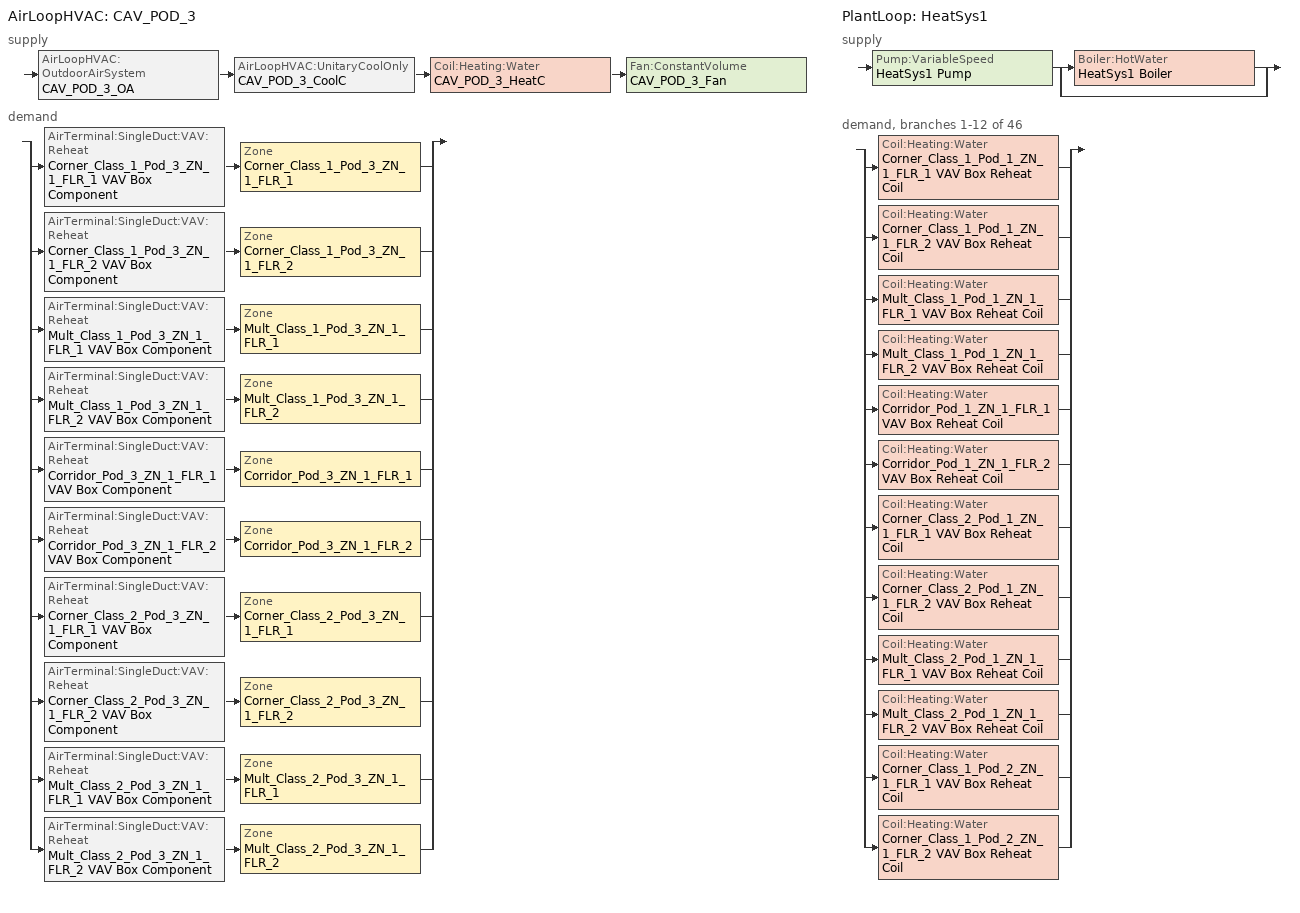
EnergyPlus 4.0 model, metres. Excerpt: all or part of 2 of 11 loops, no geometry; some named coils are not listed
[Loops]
AirLoopHVAC 'CAV_POD_3'
 supply: AirLoopHVAC:OutdoorAirSystem 'CAV_POD_3_OA' > AirLoopHVAC:UnitaryCoolOnly 'CAV_POD_3_CoolC' > Coil:Heating:Water 'CAV_POD_3_HeatC' > Fan:ConstantVolume 'CAV_POD_3_Fan'
 demand: split
  | AirTerminal:SingleDuct:VAV:Reheat 'Corner_Class_1_Pod_3_ZN_1_FLR_1 VAV Box Component' > Zone 'Corner_Class_1_Pod_3_ZN_1_FLR_1'
  | AirTerminal:SingleDuct:VAV:Reheat 'Corner_Class_1_Pod_3_ZN_1_FLR_2 VAV Box Component' > Zone 'Corner_Class_1_Pod_3_ZN_1_FLR_2'
  | AirTerminal:SingleDuct:VAV:Reheat 'Mult_Class_1_Pod_3_ZN_1_FLR_1 VAV Box Component' > Zone 'Mult_Class_1_Pod_3_ZN_1_FLR_1'
  | AirTerminal:SingleDuct:VAV:Reheat 'Mult_Class_1_Pod_3_ZN_1_FLR_2 VAV Box Component' > Zone 'Mult_Class_1_Pod_3_ZN_1_FLR_2'
  | AirTerminal:SingleDuct:VAV:Reheat 'Corridor_Pod_3_ZN_1_FLR_1 VAV Box Component' > Zone 'Corridor_Pod_3_ZN_1_FLR_1'
  | AirTerminal:SingleDuct:VAV:Reheat 'Corridor_Pod_3_ZN_1_FLR_2 VAV Box Component' > Zone 'Corridor_Pod_3_ZN_1_FLR_2'
  | AirTerminal:SingleDuct:VAV:Reheat 'Corner_Class_2_Pod_3_ZN_1_FLR_1 VAV Box Component' > Zone 'Corner_Class_2_Pod_3_ZN_1_FLR_1'
  | AirTerminal:SingleDuct:VAV:Reheat 'Corner_Class_2_Pod_3_ZN_1_FLR_2 VAV Box Component' > Zone 'Corner_Class_2_Pod_3_ZN_1_FLR_2'
  | AirTerminal:SingleDuct:VAV:Reheat 'Mult_Class_2_Pod_3_ZN_1_FLR_1 VAV Box Component' > Zone 'Mult_Class_2_Pod_3_ZN_1_FLR_1'
  | AirTerminal:SingleDuct:VAV:Reheat 'Mult_Class_2_Pod_3_ZN_1_FLR_2 VAV Box Component' > Zone 'Mult_Class_2_Pod_3_ZN_1_FLR_2'
PlantLoop 'HeatSys1'
 supply: Pump:VariableSpeed 'HeatSys1 Pump' > split
  | Boiler:HotWater 'HeatSys1 Boiler'
  | bypass
 demand, branches 1-12 of 46: split
  | Coil:Heating:Water 'Corner_Class_1_Pod_1_ZN_1_FLR_1 VAV Box Reheat Coil'
  | Coil:Heating:Water 'Corner_Class_1_Pod_1_ZN_1_FLR_2 VAV Box Reheat Coil'
  | Coil:Heating:Water 'Mult_Class_1_Pod_1_ZN_1_FLR_1 VAV Box Reheat Coil'
  | Coil:Heating:Water 'Mult_Class_1_Pod_1_ZN_1_FLR_2 VAV Box Reheat Coil'
  | Coil:Heating:Water 'Corridor_Pod_1_ZN_1_FLR_1 VAV Box Reheat Coil'
  | Coil:Heating:Water 'Corridor_Pod_1_ZN_1_FLR_2 VAV Box Reheat Coil'
  | Coil:Heating:Water 'Corner_Class_2_Pod_1_ZN_1_FLR_1 VAV Box Reheat Coil'
  | Coil:Heating:Water 'Corner_Class_2_Pod_1_ZN_1_FLR_2 VAV Box Reheat Coil'
  | Coil:Heating:Water 'Mult_Class_2_Pod_1_ZN_1_FLR_1 VAV Box Reheat Coil'
  | Coil:Heating:Water 'Mult_Class_2_Pod_1_ZN_1_FLR_2 VAV Box Reheat Coil'
  | Coil:Heating:Water 'Corner_Class_1_Pod_2_ZN_1_FLR_1 VAV Box Reheat Coil'
  | Coil:Heating:Water 'Corner_Class_1_Pod_2_ZN_1_FLR_2 VAV Box Reheat Coil'
[Fan:ConstantVolume]
CAV_POD_3_Fan: Availablility Schedule=HVACOperationSchd; Fan Efficiency=0.6006; Pressure Rise=1017.592; Maximum Flow Rate=AUTOSIZE; Motor Efficiency=0.924; Motor In Airstream Fraction=1
[Coil:Cooling:DX:SingleSpeed]
CAV_POD_3_CoolC DXCoil: Availablility Schedule=ALWAYS_ON; Rated Total Cooling Capacity {W}=AUTOSIZE; Rated Sensible Heat Ratio=AUTOSIZE; Rated COP=3.27035; Rated Air Flow Rate {m3/s}=AUTOSIZE; Total Cooling Capacity Function of Temperature Curve=CoolCStandard10Ton_CapFT; Total Cooling Capacity Function of Flow Fraction Curve Name)=CoolCStandard10Ton_CapFF; Energy Input Ratio Function of Temperature Curve=CoolCStandard10Ton_EIRFT; Energy Input Ratio Function of Flow Fraction Curve=CoolCStandard10Ton_EIRFFF; Part Load Fraction Correlation Curve=CoolCStandard10Ton_PLR
[Coil:Heating:Water] Availablility Schedule=ALWAYS_ON; U-Factor Times Area Value {W/K}=AUTOSIZE; Maximum Water Flow Rate {m3/s}=AUTOSIZE; Coil Peformance input method=UFactorTimesAreaAndDesignWaterFlowRate; Nominal Capacity=AUTOSIZE; Design Inlet Water Temperature=82.2; Design Inlet Air Temperature=16.6; Design Outlet Water Temperature=71.1; Design Outlet Air Temperature=32.2
Corner_Class_1_Pod_1_ZN_1_FLR_1 VAV Box Reheat Coil; Corner_Class_1_Pod_1_ZN_1_FLR_2 VAV Box Reheat Coil; Corner_Class_1_Pod_2_ZN_1_FLR_1 VAV Box Reheat Coil; Corner_Class_1_Pod_2_ZN_1_FLR_2 VAV Box Reheat Coil; Corner_Class_2_Pod_1_ZN_1_FLR_1 VAV Box Reheat Coil; Corner_Class_2_Pod_1_ZN_1_FLR_2 VAV Box Reheat Coil; Corridor_Pod_1_ZN_1_FLR_1 VAV Box Reheat Coil; Corridor_Pod_1_ZN_1_FLR_2 VAV Box Reheat Coil; Mult_Class_1_Pod_1_ZN_1_FLR_1 VAV Box Reheat Coil; Mult_Class_1_Pod_1_ZN_1_FLR_2 VAV Box Reheat Coil; Mult_Class_2_Pod_1_ZN_1_FLR_1 VAV Box Reheat Coil; Mult_Class_2_Pod_1_ZN_1_FLR_2 VAV Box Reheat Coil; CAV_POD_3_HeatC
[AirTerminal:SingleDuct:VAV:Reheat] Availability Schedule=ALWAYS_ON; Maximum Air Flow Rate {m3/s}=AUTOSIZE; Zone Minimum Air Flow Input Method=Constant; Constant Minimum Air Flow Fraction=0.3; Maximum Hot Water or Steam Flow Rate {m3/s}=AUTOSIZE; Minimum Hot Water or Steam Flow Rate {m3/s}=0; Convergence Tolerance=0.001
Name | Reheat Coil
Corner_Class_1_Pod_3_ZN_1_FLR_1 VAV Box Component | Corner_Class_1_Pod_3_ZN_1_FLR_1 VAV Box Reheat Coil
Corner_Class_1_Pod_3_ZN_1_FLR_2 VAV Box Component | Corner_Class_1_Pod_3_ZN_1_FLR_2 VAV Box Reheat Coil
Corner_Class_2_Pod_3_ZN_1_FLR_1 VAV Box Component | Corner_Class_2_Pod_3_ZN_1_FLR_1 VAV Box Reheat Coil
Corner_Class_2_Pod_3_ZN_1_FLR_2 VAV Box Component | Corner_Class_2_Pod_3_ZN_1_FLR_2 VAV Box Reheat Coil
Corridor_Pod_3_ZN_1_FLR_1 VAV Box Component | Corridor_Pod_3_ZN_1_FLR_1 VAV Box Reheat Coil
Corridor_Pod_3_ZN_1_FLR_2 VAV Box Component | Corridor_Pod_3_ZN_1_FLR_2 VAV Box Reheat Coil
Mult_Class_1_Pod_3_ZN_1_FLR_1 VAV Box Component | Mult_Class_1_Pod_3_ZN_1_FLR_1 VAV Box Reheat Coil
Mult_Class_1_Pod_3_ZN_1_FLR_2 VAV Box Component | Mult_Class_1_Pod_3_ZN_1_FLR_2 VAV Box Reheat Coil
Mult_Class_2_Pod_3_ZN_1_FLR_1 VAV Box Component | Mult_Class_2_Pod_3_ZN_1_FLR_1 VAV Box Reheat Coil
Mult_Class_2_Pod_3_ZN_1_FLR_2 VAV Box Component | Mult_Class_2_Pod_3_ZN_1_FLR_2 VAV Box Reheat Coil
[Zone equipment]
Corner_Class_1_Pod_3_ZN_1_FLR_1: Corner_Class_1_Pod_3_ZN_1_FLR_1 VAV Box Component
Corner_Class_1_Pod_3_ZN_1_FLR_2: Corner_Class_1_Pod_3_ZN_1_FLR_2 VAV Box Component
Corner_Class_2_Pod_3_ZN_1_FLR_1: Corner_Class_2_Pod_3_ZN_1_FLR_1 VAV Box Component
Corner_Class_2_Pod_3_ZN_1_FLR_2: Corner_Class_2_Pod_3_ZN_1_FLR_2 VAV Box Component
Corridor_Pod_3_ZN_1_FLR_1: Corridor_Pod_3_ZN_1_FLR_1 VAV Box Component
Corridor_Pod_3_ZN_1_FLR_2: Corridor_Pod_3_ZN_1_FLR_2 VAV Box Component
Mult_Class_1_Pod_3_ZN_1_FLR_1: Mult_Class_1_Pod_3_ZN_1_FLR_1 VAV Box Component
Mult_Class_1_Pod_3_ZN_1_FLR_2: Mult_Class_1_Pod_3_ZN_1_FLR_2 VAV Box Component
Mult_Class_2_Pod_3_ZN_1_FLR_1: Mult_Class_2_Pod_3_ZN_1_FLR_1 VAV Box Component
Mult_Class_2_Pod_3_ZN_1_FLR_2: Mult_Class_2_Pod_3_ZN_1_FLR_2 VAV Box Component
[Sizing:Zone] Zone Cooling Design Supply Air Temperature {C}=12.8; Zone Heating Design Supply Air Temperature {C}=50; Zone Cooling Design Supply Air Humidity Ratio {kg-H20/kg-air}=0.0085; Zone Heating Design Supply Air Humidity Ratio {kg-H20/kg-air}=0.008; Cooling Design Air Flow Method {Flow/Zone | DesignDay | DesignDay}=DesignDay; Heating Design Air Flow Method {Flow/Zone | DesignDay}=DesignDay
Name | Outdoor Air Method | Outside Air Flow per Person {(m3/s)/person} | Outside Air Flow per Zone Floor Area {(m3/s)/m2}
Corner_Class_1_Pod_3_ZN_1_FLR_1; Corner_Class_1_Pod_3_ZN_1_FLR_2; Corner_Class_2_Pod_3_ZN_1_FLR_1; Corner_Class_2_Pod_3_ZN_1_FLR_2; Mult_Class_1_Pod_3_ZN_1_FLR_1; Mult_Class_1_Pod_3_ZN_1_FLR_2; Mult_Class_2_Pod_3_ZN_1_FLR_1; Mult_Class_2_Pod_3_ZN_1_FLR_2 | Flow/Person | 0.008
Corridor_Pod_3_ZN_1_FLR_1; Corridor_Pod_3_ZN_1_FLR_2 | Flow/Area |  | 0.0005
[ZoneControl:Thermostat] Control Type Schedule=Dual Zone Control Type Sched
Name | Zone | Control 1
Corner_Class_1_Pod_3_ZN_1_FLR_1 Thermostat | Corner_Class_1_Pod_3_ZN_1_FLR_1 | Corner_Class_1_Pod_3_ZN_1_FLR_1 DualSPSched
Corner_Class_1_Pod_3_ZN_1_FLR_2 Thermostat | Corner_Class_1_Pod_3_ZN_1_FLR_2 | Corner_Class_1_Pod_3_ZN_1_FLR_2 DualSPSched
Corner_Class_2_Pod_3_ZN_1_FLR_1 Thermostat | Corner_Class_2_Pod_3_ZN_1_FLR_1 | Corner_Class_2_Pod_3_ZN_1_FLR_1 DualSPSched
Corner_Class_2_Pod_3_ZN_1_FLR_2 Thermostat | Corner_Class_2_Pod_3_ZN_1_FLR_2 | Corner_Class_2_Pod_3_ZN_1_FLR_2 DualSPSched
Corridor_Pod_3_ZN_1_FLR_1 Thermostat | Corridor_Pod_3_ZN_1_FLR_1 | Corridor_Pod_3_ZN_1_FLR_1 DualSPSched
Corridor_Pod_3_ZN_1_FLR_2 Thermostat | Corridor_Pod_3_ZN_1_FLR_2 | Corridor_Pod_3_ZN_1_FLR_2 DualSPSched
Mult_Class_1_Pod_3_ZN_1_FLR_1 Thermostat | Mult_Class_1_Pod_3_ZN_1_FLR_1 | Mult_Class_1_Pod_3_ZN_1_FLR_1 DualSPSched
Mult_Class_1_Pod_3_ZN_1_FLR_2 Thermostat | Mult_Class_1_Pod_3_ZN_1_FLR_2 | Mult_Class_1_Pod_3_ZN_1_FLR_2 DualSPSched
Mult_Class_2_Pod_3_ZN_1_FLR_1 Thermostat | Mult_Class_2_Pod_3_ZN_1_FLR_1 | Mult_Class_2_Pod_3_ZN_1_FLR_1 DualSPSched
Mult_Class_2_Pod_3_ZN_1_FLR_2 Thermostat | Mult_Class_2_Pod_3_ZN_1_FLR_2 | Mult_Class_2_Pod_3_ZN_1_FLR_2 DualSPSched
[ThermostatSetpoint:DualSetpoint]
Name | Heating Setpoint Temperature Schedule | Cooling Setpoint Temperature Schedule
Corner_Class_1_Pod_3_ZN_1_FLR_1 DualSPSched; Corner_Class_1_Pod_3_ZN_1_FLR_2 DualSPSched; Corner_Class_2_Pod_3_ZN_1_FLR_1 DualSPSched; Corner_Class_2_Pod_3_ZN_1_FLR_2 DualSPSched; Mult_Class_1_Pod_3_ZN_1_FLR_1 DualSPSched; Mult_Class_1_Pod_3_ZN_1_FLR_2 DualSPSched; Mult_Class_2_Pod_3_ZN_1_FLR_1 DualSPSched; Mult_Class_2_Pod_3_ZN_1_FLR_2 DualSPSched | HTGSETP_SCH | CLGSETP_SCH
Corridor_Pod_3_ZN_1_FLR_1 DualSPSched; Corridor_Pod_3_ZN_1_FLR_2 DualSPSched | HTGSETP_SCH_BathCorrMechKitchen | CLGSETP_SCH_BathCorrMechKitchen
[SetpointManager:SingleZone:Reheat]
SupAirTemp CAV_POD_3: Control Variable=Temperature; Minimum Supply Air Temperature C=10; Maximum Supply Air Temperature C=50; Control Zone=Mult_Class_1_Pod_3_ZN_1_FLR_1; Setpoint Node or NodeList=CAV_POD_3 Supply Equipment Outlet Node
[Sizing:System]
CAV_POD_3: Type Of Load To Size On {Sensible}=Sensible; Design Outdoor Air Flow Rate {m3/s}=AUTOSIZE; Minimum System Air Flow Ratio=1; Preheat Design Temperature {C}=7; Preheat Design Humidity Ratio {kg-H2O/kg-air}=0.008; Precool Design Temperature {C}=12.8; Precool Design Humidity Ratio {kg-H2O/kg-air}=0.008; Central Cooling Design Supply Air Temperature {C}=12.8; Central Heating Design Supply Air Temperature {C}=16.7; Sizing Option {Coincident | NonCoincident}=NonCoincident; 100% Outdoor Air in Cooling {Yes | No}=No; 100% Outdoor Air in Heating {Yes | No}=No; Central Cooling Design Supply Air Humidity Ratio {kg-H2O/kg-air}=0.0085; Central Heating Design Supply Air Humidity Ratio {kg-H2O/kg-air}=0.008; Cooling Design Air Flow Method=DesignDay; Heating Design Air Flow Method=DesignDay
[Controller:OutdoorAir]
CAV_POD_3_OA_Controller: Minimum Outdoor Air Flow Rate {m3/s}=AUTOSIZE; Maximum Outdoor Air Flow Rate {m3/s}=AUTOSIZE; Economizer Control Type=DifferentialDryBulb; Economizer Control Action Type=ModulateFlow; Economizer Maximum Limit Dry-Bulb Temperature {C}=28; Economizer Maximum Limit Enthalpy {J/kg}=64000; Economizer Minimum Limit Dry-Bulb Temperature {C}=-100; Lockout Type=NoLockout; Minimum Limit Type=FixedMinimum; Minimum Outdoor Air Schedule=MinOA_Sched
[Controller:WaterCoil]
CAV_POD_3_HeatC_Controller: Control Variable {Temperature | HumidityRatio | TemperatureAndHumidityRatio | Flow}=Temperature; Action {Normal | Reverse}=Normal; Actuator Variable {FLOW}=Flow; Controller Convergence Tolerance {delta C} [Delta temp from setpoint]=0.0001; Maximum Actuated Flow {m3/s}=AUTOSIZE; Minimum Actuated Flow {m3/s}=0
[AirLoopHVAC]
CAV_POD_3: Design Supply Air Flow Rate {m3/s}=AUTOSIZE
[AirLoopHVAC:UnitaryCoolOnly]
CAV_POD_3_CoolC: Availablility Schedule=ALWAYS_ON; Cooling Coil=CAV_POD_3_CoolC DXCoil
[SetpointManager:MixedAir]
Name | Control Variable {Temperature} | Setpoint Node or NodeList | Control Variable
CAV_POD_3_CoolC SAT Manager | Temperature | CAV_POD_3_CoolC-CAV_POD_3_HeatCNode
CAV_POD_3_HeatC SAT Manager | Temperature | CAV_POD_3_HeatC-CAV_POD_3_FanNode
CAV_POD_3_OAMixed Air Temp Manager |  | CAV_POD_3_OA-CAV_POD_3_CoolCNode | Temperature
[Boiler:HotWater]
HeatSys1 Boiler: Fuel Type=NATURALGAS; Nominal Capacity {W}=AUTOSIZE; Nominal Thermal Efficiency=0.78; Design Water Outlet Temperature {C}=82.2; Design Water Flow Rate {m3/s}=AUTOSIZE; Minimum Part Load Ratio=0; Maximum Part Load Ratio=1.2; Optimum Part Load Ratio=1; Water Outlet Upper Temperature Limit {C}=95; Boiler Flow Mode=VariableFlow; Parasitic Electric Load=0; Sizing Factor=1
[Pump:VariableSpeed]
HeatSys1 Pump: Rated Flow Rate {m3/s}=AUTOSIZE; Rated Pump Head {Pa} [179352 Pa = 60 ft]=179352; Rated Power Consumption {W}=AUTOSIZE; Motor Efficiency=0.9; Fraction of Motor Inefficiencies to Fluid Stream=0; Coefficient 1 of the Part Load Performance Curve=0; Coefficient 2 of the Part Load Performance Curve=1; Coefficient 3 of the Part Load Performance Curve=0; Coefficient 4 of the Part Load Performance Curve=0; Minimum Flow Rate {m3/s}=0; Pump Control Type {Continuous | Intermittent}=Intermittent
[PlantEquipmentList]
HeatSys1 Equipment List: HeatSys1 Boiler
[Sizing:Plant]
HeatSys1: Loop Type {COOLING | HEATING}=Heating; Design Loop Exit Temperature {C}=82.2; Design Loop Temperature Difference {C}=11.1
[SetpointManager:Scheduled]
HeatSys1 Loop Setpoint Manager: Control Variable {TEMP}=Temperature; Schedule=HW-Loop-Temp-Schedule; Setpoint Node=HeatSys1 Supply Outlet Node
[PlantEquipmentOperationSchemes]
HeatSys1 Loop Operation Scheme List: Control Scheme 1 Object Type {*******}=PlantEquipmentOperation:HeatingLoad; Control Scheme 1=HeatSys1 Operation Scheme; Control Scheme 1 Schedule=PlantOnSched
[PlantEquipmentOperation:HeatingLoad]
HeatSys1 Operation Scheme: Load Range 1 Lower Limit {W}=0; Load Range 1 Upper Limit {W}=1000000000000000; Priority Control 1 Equipment List=HeatSys1 Equipment List
[PlantLoop]
HeatSys1: Fluid Type {WATER}=Water; Loop Equipment Operation Scheme=HeatSys1 Loop Operation Scheme List; Maximum Loop Temperature {C}=100; Minimum Loop Temperature {C}=10; Maximum Loop Flow Rate {m3/s}=AUTOSIZE; Minimum Loop Flow Rate {m3/s}=0; Loop Volume {m3}=AUTOSIZE; Load Distribution Scheme {OPTIMAL | SEQUENTIAL}=Optimal
[Schedule:Compact]
ALWAYS_ON; PlantOnSched: Through: 12/31, For: AllDays, Until: 24:00, 1
CLGSETP_SCH: Temperature, Through: 6/30, For: SummerDesignDay, Until: 24:00, 24, For: WeekEnds Holidays WinterDesignDay, Until: 24:00, 27, For: AllOtherDays, Until: 06:00, 27, Until: 21:00, 24, Until: 24:00, 27, Through: 9/1, For: SummerDesignDay, Until: 24:00, 24, For: WeekEnds Holidays WinterDesignDay, Until: 24:00, 27, For: AllOtherDays, Until: 07:00, 27, Until: 18:00, 24, Until: 24:00, 27, Through: 12/31, For: SummerDesignDay, Until: 24:00, 24, For: WeekEnds Holidays WinterDesignDay, Until: 24:00, 27, For: AllOtherDays, Until: 06:00, 27, Until: 21:00, 24, Until: 24:00, 27
CLGSETP_SCH_BathCorrMechKitchen: Temperature, Through: 12/31, For: SummerDesignDay, Until: 06:00, 27, Until: 21:00, 24, Until: 24:00, 27, For: AllOtherDays, Until: 24:00, 27
HTGSETP_SCH: Temperature, Through: 6/30, For: WinterDesignDay, Until: 24:00, 21, For: WeekEnds Holidays SummerDesignDay, Until: 24:00, 16, For: AllOtherDays, Until: 06:00, 16, Until: 21:00, 21, Until: 24:00, 16, Through: 9/1, For: WinterDesignDay, Until: 24:00, 21, For: WeekEnds Holidays SummerDesignDay, Until: 24:00, 16, For: AllOtherDays, Until: 07:00, 16, Until: 18:00, 21, Until: 24:00, 16, Through: 12/31, For: WinterDesignDay, Until: 24:00, 21, For: WeekEnds Holidays SummerDesignDay, Until: 24:00, 16, For: AllOtherDays, Until: 06:00, 16, Until: 21:00, 21, Until: 24:00, 16
HTGSETP_SCH_BathCorrMechKitchen: Temperature, Through: 12/31, For: WinterDesignDay, Until: 06:00, 16, Until: 21:00, 21, Until: 24:00, 16, For: AllOtherDays, Until: 24:00, 16
HVACOperationSchd; MinOA_Sched: Through: 12/31, For: Weekdays SummerDesignDay, Until: 06:00, 0, Until: 21:00, 1, Until: 24:00, 0, For: AllOtherDays, Until: 24:00, 0
Dual Zone Control Type Sched: Through: 12/31, For: AllDays, Until: 24:00, 4
HW-Loop-Temp-Schedule: Through: 12/31, For: AllDays, Until: 24:00, 67
[Curve:Biquadratic] Minimum Value of x=17; Maximum Value of x=22; Minimum Value of y=13; Maximum Value of y=46
Name | Coefficient1 Constant | Coefficient2 x | Coefficient3 x**2 | Coefficient4 y | Coefficient5 y**2 | Coefficient6 x*y
CoolCStandard10Ton_CapFT | 0.42415 | 0.04426 | -0.00042 | 0.00333 | -0.00008 | -0.00021
CoolCStandard10Ton_EIRFT | 1.23649 | -0.02431 | 0.00057 | -0.01434 | 0.00063 | -0.00038
[Curve:Quadratic]
Name | Coefficient1 Constant | Coefficient2 x | Coefficient3 x**2 | Minimum Value of x | Maximum Value of x
CoolCStandard10Ton_CapFF | 0.77136 | 0.34053 | -0.11088 | 0.75918 | 1.13877
CoolCStandard10Ton_EIRFFF | 1.2055 | -0.32953 | 0.12308 | 0.75918 | 1.13877
CoolCStandard10Ton_PLR | 0.771 | 0.229 | 0 | 0 | 1
